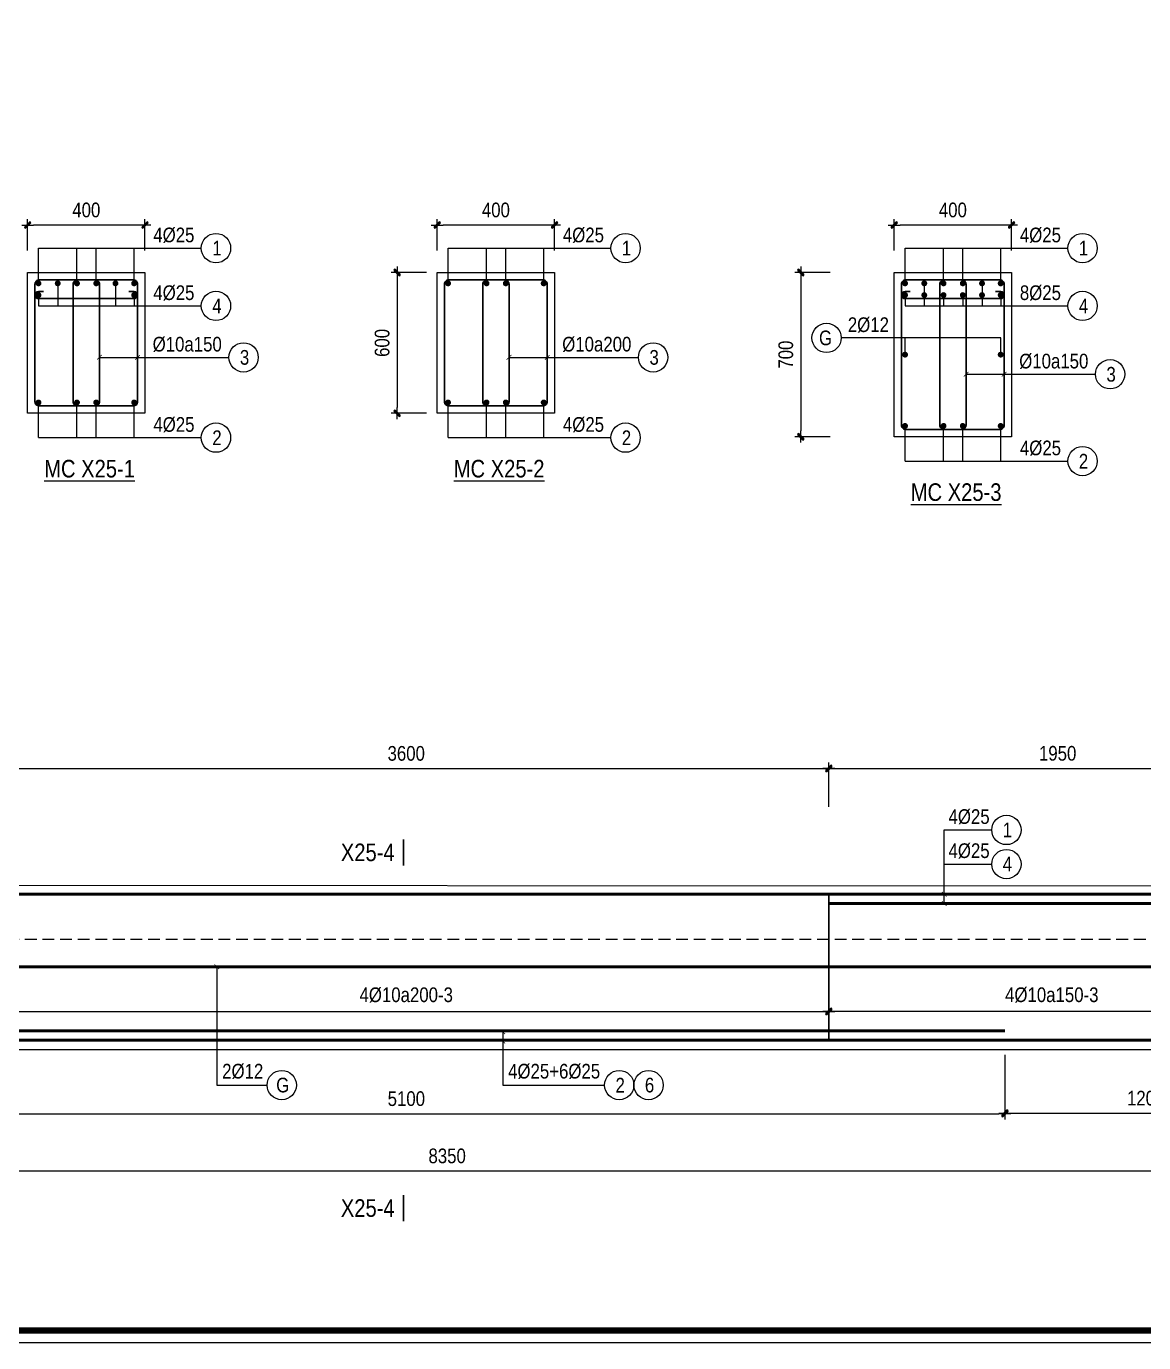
# Model space of a CAD drawing. Header units: millimetres. Extents: x 397144 to 8960116, y 345581 to 674207.
# Drawn here: x 4964431 to 4969192, y 648891 to 654500 of the extents above; entities that cross this region are included whole.
import ezdxf
from ezdxf.enums import TextEntityAlignment as Align

# ---------------------------------------------------------------- set-up
doc = ezdxf.new("R2010")
doc.units = ezdxf.units.MM
doc.header["$PDSIZE"] = -10
doc.linetypes.add('HIDDEN', pattern=[0.375, 0.25, -0.125])
doc.layers.get('0').update_dxf_attribs({"linetype": 'CONTINUOUS'})
doc.layers.get('Defpoints').update_dxf_attribs({"color": 12, "linetype": 'CONTINUOUS'})
for name, color, linetype, lineweight in [('CDAI', 8, 'CONTINUOUS', 30), ('CTHEP', 2, 'CONTINUOUS', 50), ('DBAO', 3, 'CONTINUOUS', 20), ('DGIONG', 4, 'CONTINUOUS', 13), ('KTH', 150, 'CONTINUOUS', 5), ('Net khuat', 8, 'HIDDEN', 13), ('STICK', 1, 'CONTINUOUS', 9), ('TEXT', 7, 'CONTINUOUS', 15)]:
    doc.layers.add(name, color=color, linetype=linetype, lineweight=lineweight)
doc.styles.add('Star-HelCon', font='VHELVCN_0.TTF')
doc.styles.add('TTP-HelCon', font='VHELVCN_0.TTF')
doc.styles.add('VNI-HELVE-CONDENSE', font='VHELVCN_0.TTF')
doc.dimstyles.new('kc-25', dxfattribs={"dimtxt": 62.5, "dimasz": 20, "dimexe": 20, "dimexo": 50, "dimgap": 25, "dimtad": 3, "dimdec": 0, "dimzin": 0, "dimdsep": 46, "dimtxsty": 'VNI-HELVE-CONDENSE', "dimblk": 'DIM', "dimcen": 2.5, "dimclrd": 256, "dimclre": 154, "dimclrt": 7, "dimaunit": 1, "dimadec": 0, "dimazin": 0, "dimtfac": 1, "dimtdec": 0, "dimtix": 1, "dimtmove": 0, "dimatfit": 3, "dimldrblk": 'DOT', "dimfxl": 1, "dimtolj": 1, "dimtzin": 0, "dimarcsym": 0})
doc.dimstyles.new('TTP-25', dxfattribs={"dimscale": 25, "dimtxt": 2.5, "dimasz": 1, "dimexe": 1, "dimexo": 1, "dimgap": 0.09, "dimtad": 0, "dimdec": 4, "dimrnd": 5, "dimzin": 9, "dimdsep": 46, "dimtxsty": 'TTP-HelCon', "dimblk": 'Stick1', "dimcen": 0.09, "dimdle": 1.5, "dimclrd": 256, "dimclre": 256, "dimclrt": 7, "dimadec": 0, "dimazin": 0, "dimtfac": 1, "dimtdec": 4, "dimtmove": 0, "dimatfit": 3, "dimldrblk": '_ArchTick1', "dimfxl": 1, "dimtvp": 1, "dimtolj": 1, "dimtzin": 0, "dimarcsym": 0})

# ---------------------------------------------------------------- blocks, each defined once
blk = doc.blocks.new('CHG_XX_Khung ten')
blk.add_lwpolyline([(15, 579), (826, 579), (826, 15), (15, 15)], close=True)
at = {"color": 4, "linetype": 'Continuous', "const_width": 1}
blk.add_lwpolyline([(17, 577), (824, 577), (824, 17), (17, 17)], close=True, dxfattribs=at)
blk = doc.blocks.new('Stick1')
at = {"layer": 'STICK'}
h = blk.add_hatch(color=256, dxfattribs=at)
edge = h.paths.add_edge_path()
edge.add_line((0.3, 0.5), (-0.5, -0.3))
edge.add_arc((-0.4, -0.4), 0.141, 135, 315)
edge.add_line((-0.3, -0.5), (0.5, 0.3))
edge.add_arc((0.4, 0.4), 0.141, 315, 495)
blk.add_line((1, 0), (-1, 0), dxfattribs=at)
blk.add_lwpolyline([(0.3, 0.5), (-0.5, -0.3, 1), (-0.3, -0.5), (0.5, 0.3, 1), (0.3, 0.5, 1)], format="xyb", dxfattribs=at)
blk = doc.blocks.new('*D825')
at = {"layer": 'Defpoints', "color": 0, "transparency": 16777216}
for p in [(4967850.3, 650376.1), (4969750.3, 650372.2), (4967850.3, 650302.1)]:
    blk.add_point(p, dxfattribs=at)
at = {"layer": 'KTH', "lineweight": -2, "transparency": 16777216}
for p, q in [((4967850.3, 650351.1), (4967850.3, 650277.1)), ((4969750.3, 650347.2), (4969750.3, 650277.1)), ((4969725.3, 650302.1), (4967875.3, 650302.1))]:
    blk.add_line(p, q, dxfattribs=at)
at = {"layer": 'KTH', "lineweight": -2, "transparency": 16777216, "xscale": 25, "yscale": 25, "zscale": 25, "rotation": 180}
blk.add_blockref('Stick1', (4967850.3, 650302.1), dxfattribs=at)
at = {"layer": 'KTH', "lineweight": -2, "transparency": 16777216, "xscale": 25, "yscale": 25, "zscale": 25}
blk.add_blockref('Stick1', (4969750.3, 650302.1), dxfattribs=at)
at = {"layer": 'KTH', "color": 7, "transparency": 16777216, "insert": (4968800.3, 650372.1), "char_height": 62.5, "attachment_point": 5, "style": 'TTP-HelCon'}
blk.add_mtext('\\A1;4Þ10a150-3', dxfattribs=at)
blk = doc.blocks.new('_ArchTick1')
at = {"color": 0, "const_width": 3.81}
blk.add_lwpolyline([(-12.7, -12.7), (12.7, 12.7)], dxfattribs=at)
blk = doc.blocks.new('*D826')
at = {"layer": 'Defpoints', "color": 0, "transparency": 16777216}
for p in [(4969800.3, 651337.8), (4967850.3, 651148.8), (4969800.3, 651148.8)]:
    blk.add_point(p, dxfattribs=at)
at = {"layer": 'KTH', "lineweight": -2, "transparency": 16777216}
for p, q in [((4967850.3, 651173.8), (4967850.3, 651362.8)), ((4969800.3, 651173.8), (4969800.3, 651362.8)), ((4967875.3, 651337.8), (4969775.3, 651337.8))]:
    blk.add_line(p, q, dxfattribs=at)
at = {"layer": 'KTH', "lineweight": -2, "transparency": 16777216, "xscale": 25, "yscale": 25, "zscale": 25, "rotation": 180}
blk.add_blockref('Stick1', (4967850.3, 651337.8), dxfattribs=at)
at = {"layer": 'KTH', "lineweight": -2, "transparency": 16777216, "xscale": 25, "yscale": 25, "zscale": 25}
blk.add_blockref('Stick1', (4969800.3, 651337.8), dxfattribs=at)
at = {"layer": 'KTH', "color": 7, "transparency": 16777216, "insert": (4968825.3, 651401.7), "char_height": 62.5, "attachment_point": 5, "style": 'TTP-HelCon'}
blk.add_mtext('\\A1;1950', dxfattribs=at)
blk = doc.blocks.new('*D815')
at = {"layer": 'Defpoints', "color": 0, "transparency": 16777216}
for p in [(4962048.2, 649820.4), (4970400.3, 649820.4), (4970400.3, 649622.4)]:
    blk.add_point(p, dxfattribs=at)
at = {"layer": 'KTH', "lineweight": -2, "transparency": 16777216}
for p, q in [((4962048.2, 649795.4), (4962048.2, 649597.4)), ((4970400.3, 649795.4), (4970400.3, 649597.4)), ((4962073.2, 649622.4), (4970375.3, 649622.4))]:
    blk.add_line(p, q, dxfattribs=at)
at = {"layer": 'KTH', "lineweight": -2, "transparency": 16777216, "xscale": 25, "yscale": 25, "zscale": 25, "rotation": 180}
blk.add_blockref('Stick1', (4962048.2, 649622.4), dxfattribs=at)
at = {"layer": 'KTH', "lineweight": -2, "transparency": 16777216, "xscale": 25, "yscale": 25, "zscale": 25}
blk.add_blockref('Stick1', (4970400.3, 649622.4), dxfattribs=at)
at = {"layer": 'KTH', "color": 7, "transparency": 16777216, "insert": (4966224.2, 649686.2), "char_height": 62.5, "attachment_point": 5, "style": 'TTP-HelCon'}
blk.add_mtext('\\A1;8350', dxfattribs=at)
blk = doc.blocks.new('DIM')
h = blk.add_hatch(color=1)
h.paths.add_polyline_path([(0.49, 0.29, 1), (0.29, 0.49), (-0.19, 0), (0.19, 0)])
h.paths.add_polyline_path([(0.19, 0), (-0.19, 0), (-0.49, -0.29, 1), (-0.29, -0.49)])
at = {"color": 9}
for p, q in [((-0.19, 0), (-1.5, 0)), ((0.19, 0), (1.5, 0))]:
    blk.add_line(p, q, dxfattribs=at)
at = {"color": 1}
for p, q in [((-0.49, -0.29), (0.29, 0.49)), ((-0.29, -0.49), (0.49, 0.29)), ((-0.19, 0), (0.19, 0))]:
    blk.add_line(p, q, dxfattribs=at)
blk.add_arc((-0.39, -0.39), 0.138, 135, 315, dxfattribs=at)
blk = doc.blocks.new('*D813')
at = {"layer": 'Defpoints', "color": 0, "transparency": 16777216}
for p in [(4963500.3, 650140.6), (4968600.3, 650077.9), (4968600.3, 649866.3)]:
    blk.add_point(p, dxfattribs=at)
at = {"layer": 'KTH', "lineweight": -2, "transparency": 16777216}
for p, q in [((4963500.3, 650115.6), (4963500.3, 649841.3)), ((4968600.3, 650052.9), (4968600.3, 649841.3)), ((4963525.3, 649866.3), (4968575.3, 649866.3))]:
    blk.add_line(p, q, dxfattribs=at)
at = {"layer": 'KTH', "lineweight": -2, "transparency": 16777216, "xscale": 25, "yscale": 25, "zscale": 25, "rotation": 180}
blk.add_blockref('Stick1', (4963500.3, 649866.3), dxfattribs=at)
at = {"layer": 'KTH', "lineweight": -2, "transparency": 16777216, "xscale": 25, "yscale": 25, "zscale": 25}
blk.add_blockref('Stick1', (4968600.3, 649866.3), dxfattribs=at)
at = {"layer": 'KTH', "color": 7, "transparency": 16777216, "insert": (4966050.3, 649930.2), "char_height": 62.5, "attachment_point": 5, "style": 'TTP-HelCon'}
blk.add_mtext('\\A1;5100', dxfattribs=at)
blk = doc.blocks.new('*D814')
at = {"layer": 'Defpoints', "color": 0, "transparency": 16777216}
for p in [(4968600.3, 650142.6), (4969800.3, 650142.6), (4969800.3, 649868.3)]:
    blk.add_point(p, dxfattribs=at)
at = {"layer": 'KTH', "lineweight": -2, "transparency": 16777216}
for p, q in [((4968600.3, 650117.6), (4968600.3, 649843.3)), ((4969800.3, 650117.6), (4969800.3, 649843.3)), ((4968625.3, 649868.3), (4969775.3, 649868.3))]:
    blk.add_line(p, q, dxfattribs=at)
at = {"layer": 'KTH', "lineweight": -2, "transparency": 16777216, "xscale": 25, "yscale": 25, "zscale": 25, "rotation": 180}
blk.add_blockref('Stick1', (4968600.3, 649868.3), dxfattribs=at)
at = {"layer": 'KTH', "lineweight": -2, "transparency": 16777216, "xscale": 25, "yscale": 25, "zscale": 25}
blk.add_blockref('Stick1', (4969800.3, 649868.3), dxfattribs=at)
at = {"layer": 'KTH', "color": 7, "transparency": 16777216, "insert": (4969200.3, 649932.2), "char_height": 62.5, "attachment_point": 5, "style": 'TTP-HelCon'}
blk.add_mtext('\\A1;1200', dxfattribs=at)
blk = doc.blocks.new('*D818')
at = {"layer": 'Defpoints', "color": 0, "transparency": 16777216}
for p in [(4967850.3, 651337.6), (4967850.3, 651173.8), (4964249.3, 651148.6)]:
    blk.add_point(p, dxfattribs=at)
at = {"layer": 'KTH', "lineweight": -2, "transparency": 16777216}
for p, q in [((4964249.3, 651173.6), (4964249.3, 651362.6)), ((4967850.3, 651198.8), (4967850.3, 651362.6)), ((4964274.3, 651337.6), (4967825.3, 651337.6))]:
    blk.add_line(p, q, dxfattribs=at)
at = {"layer": 'KTH', "lineweight": -2, "transparency": 16777216, "xscale": 25, "yscale": 25, "zscale": 25, "rotation": 180}
blk.add_blockref('Stick1', (4964249.3, 651337.6), dxfattribs=at)
at = {"layer": 'KTH', "lineweight": -2, "transparency": 16777216, "xscale": 25, "yscale": 25, "zscale": 25}
blk.add_blockref('Stick1', (4967850.3, 651337.6), dxfattribs=at)
at = {"layer": 'KTH', "color": 7, "transparency": 16777216, "insert": (4966049.8, 651401.4), "char_height": 62.5, "attachment_point": 5, "style": 'TTP-HelCon'}
blk.add_mtext('\\A1;3600', dxfattribs=at)
blk = doc.blocks.new('*D819')
at = {"layer": 'Defpoints', "color": 0, "transparency": 16777216}
for p in [(4964249.3, 650442.1), (4967850.3, 650442.2), (4967850.3, 650302.1)]:
    blk.add_point(p, dxfattribs=at)
at = {"layer": 'KTH', "lineweight": -2, "transparency": 16777216}
for p, q in [((4964249.3, 650417.1), (4964249.3, 650277.1)), ((4967850.3, 650417.2), (4967850.3, 650277.1)), ((4964274.3, 650302.1), (4967825.3, 650302.1))]:
    blk.add_line(p, q, dxfattribs=at)
at = {"layer": 'KTH', "lineweight": -2, "transparency": 16777216, "xscale": 25, "yscale": 25, "zscale": 25, "rotation": 180}
blk.add_blockref('Stick1', (4964249.3, 650302.1), dxfattribs=at)
at = {"layer": 'KTH', "lineweight": -2, "transparency": 16777216, "xscale": 25, "yscale": 25, "zscale": 25}
blk.add_blockref('Stick1', (4967850.3, 650302.1), dxfattribs=at)
at = {"layer": 'KTH', "color": 7, "transparency": 16777216, "insert": (4966049.8, 650372), "char_height": 62.5, "attachment_point": 5, "style": 'TTP-HelCon'}
blk.add_mtext('\\A1;4Þ10a200-3', dxfattribs=at)
blk = doc.blocks.new('MC')
at = {"layer": 'CTHEP', "const_width": 10}
blk.add_lwpolyline([(0, 150), (0, 0)], dxfattribs=at)
at = {"layer": 'TEXT', "style": 'TTP-HelCon'}
blk.add_attdef('A', text='', height=100, dxfattribs=at).set_placement((-50, 25.5), align=Align.RIGHT)
blk = doc.blocks.new('*D1189')
at = {"layer": 'Defpoints', "color": 0, "ltscale": 500, "transparency": 16777216}
for p in [(4964436.8, 653653.1), (4964436.8, 653519.9), (4964936.8, 653519.9)]:
    blk.add_point(p, dxfattribs=at)
at = {"layer": 'KTH', "lineweight": -2, "ltscale": 500, "transparency": 16777216}
for p, q in [((4964436.8, 653544.9), (4964436.8, 653678.1)), ((4964911.8, 653653.1), (4964461.8, 653653.1)), ((4964936.8, 653544.9), (4964936.8, 653678.1))]:
    blk.add_line(p, q, dxfattribs=at)
at = {"layer": 'KTH', "lineweight": -2, "ltscale": 500, "transparency": 16777216, "xscale": 25, "yscale": 25, "zscale": 25, "rotation": 180}
blk.add_blockref('Stick1', (4964436.8, 653653.1), dxfattribs=at)
at = {"layer": 'KTH', "lineweight": -2, "ltscale": 500, "transparency": 16777216, "xscale": 25, "yscale": 25, "zscale": 25}
blk.add_blockref('Stick1', (4964936.8, 653653.1), dxfattribs=at)
at = {"layer": 'KTH', "color": 7, "ltscale": 500, "transparency": 16777216, "insert": (4964686.8, 653717), "char_height": 62.5, "attachment_point": 5, "style": 'TTP-HelCon'}
blk.add_mtext('\\A1;400', dxfattribs=at)
blk = doc.blocks.new('*D1191')
at = {"layer": 'Defpoints', "color": 0, "ltscale": 500, "transparency": 16777216}
for p in [(4966181.8, 653653.1), (4966181.8, 653519.9), (4966681.8, 653519.9)]:
    blk.add_point(p, dxfattribs=at)
at = {"layer": 'KTH', "lineweight": -2, "ltscale": 500, "transparency": 16777216}
for p, q in [((4966181.8, 653544.9), (4966181.8, 653678.1)), ((4966656.8, 653653.1), (4966206.8, 653653.1)), ((4966681.8, 653544.9), (4966681.8, 653678.1))]:
    blk.add_line(p, q, dxfattribs=at)
at = {"layer": 'KTH', "lineweight": -2, "ltscale": 500, "transparency": 16777216, "xscale": 25, "yscale": 25, "zscale": 25, "rotation": 180}
blk.add_blockref('Stick1', (4966181.8, 653653.1), dxfattribs=at)
at = {"layer": 'KTH', "lineweight": -2, "ltscale": 500, "transparency": 16777216, "xscale": 25, "yscale": 25, "zscale": 25}
blk.add_blockref('Stick1', (4966681.8, 653653.1), dxfattribs=at)
at = {"layer": 'KTH', "color": 7, "ltscale": 500, "transparency": 16777216, "insert": (4966431.8, 653717), "char_height": 62.5, "attachment_point": 5, "style": 'TTP-HelCon'}
blk.add_mtext('\\A1;400', dxfattribs=at)
blk = doc.blocks.new('*D1192')
at = {"layer": 'Defpoints', "color": 0, "ltscale": 500, "transparency": 16777216}
for p in [(4966160.9, 653450.9), (4966011.1, 652850.9), (4966160.9, 652850.9)]:
    blk.add_point(p, dxfattribs=at)
at = {"layer": 'KTH', "lineweight": -2, "ltscale": 500, "transparency": 16777216}
for p, q in [((4966135.9, 653450.9), (4965986.1, 653450.9)), ((4966011.1, 653425.9), (4966011.1, 652875.9)), ((4966135.9, 652850.9), (4965986.1, 652850.9))]:
    blk.add_line(p, q, dxfattribs=at)
at = {"layer": 'KTH', "lineweight": -2, "ltscale": 500, "transparency": 16777216, "xscale": 25, "yscale": 25, "zscale": 25}
for p, rotation in [((4966011.1, 653450.9), 90), ((4966011.1, 652850.9), 270)]:
    blk.add_blockref('Stick1', p, dxfattribs=dict(at, rotation=rotation))
at = {"layer": 'KTH', "color": 7, "ltscale": 500, "transparency": 16777216, "insert": (4965947.3, 653150.9), "char_height": 62.5, "attachment_point": 5, "rotation": 90, "style": 'TTP-HelCon'}
blk.add_mtext('\\A1;600', dxfattribs=at)
blk = doc.blocks.new('*D1193')
at = {"layer": 'Defpoints', "color": 0, "ltscale": 500, "transparency": 16777216}
for p in [(4968128.8, 653653.1), (4968128.8, 653519.9), (4968628.8, 653519.9)]:
    blk.add_point(p, dxfattribs=at)
at = {"layer": 'KTH', "lineweight": -2, "ltscale": 500, "transparency": 16777216}
for p, q in [((4968128.8, 653544.9), (4968128.8, 653678.1)), ((4968603.8, 653653.1), (4968153.8, 653653.1)), ((4968628.8, 653544.9), (4968628.8, 653678.1))]:
    blk.add_line(p, q, dxfattribs=at)
at = {"layer": 'KTH', "lineweight": -2, "ltscale": 500, "transparency": 16777216, "xscale": 25, "yscale": 25, "zscale": 25, "rotation": 180}
blk.add_blockref('Stick1', (4968128.8, 653653.1), dxfattribs=at)
at = {"layer": 'KTH', "lineweight": -2, "ltscale": 500, "transparency": 16777216, "xscale": 25, "yscale": 25, "zscale": 25}
blk.add_blockref('Stick1', (4968628.8, 653653.1), dxfattribs=at)
at = {"layer": 'KTH', "color": 7, "ltscale": 500, "transparency": 16777216, "insert": (4968378.8, 653717), "char_height": 62.5, "attachment_point": 5, "style": 'TTP-HelCon'}
blk.add_mtext('\\A1;400', dxfattribs=at)
blk = doc.blocks.new('*D1194')
at = {"layer": 'Defpoints', "color": 0, "ltscale": 500, "transparency": 16777216}
for p in [(4967880.9, 653450.9), (4967731, 652750.9), (4967880.9, 652750.9)]:
    blk.add_point(p, dxfattribs=at)
at = {"layer": 'KTH', "lineweight": -2, "ltscale": 500, "transparency": 16777216}
for p, q in [((4967855.9, 653450.9), (4967706, 653450.9)), ((4967731, 653425.9), (4967731, 652775.9)), ((4967855.9, 652750.9), (4967706, 652750.9))]:
    blk.add_line(p, q, dxfattribs=at)
at = {"layer": 'KTH', "lineweight": -2, "ltscale": 500, "transparency": 16777216, "xscale": 25, "yscale": 25, "zscale": 25}
for p, rotation in [((4967731, 653450.9), 90), ((4967731, 652750.9), 270)]:
    blk.add_blockref('Stick1', p, dxfattribs=dict(at, rotation=rotation))
at = {"layer": 'KTH', "color": 7, "ltscale": 500, "transparency": 16777216, "insert": (4967667.2, 653100.9), "char_height": 62.5, "attachment_point": 5, "rotation": 90, "style": 'TTP-HelCon'}
blk.add_mtext('\\A1;700', dxfattribs=at)

msp = doc.modelspace()

# ---------------------------------------------------------------- block references
at = {"layer": 'KTH', "ltscale": 0.8, "xscale": 25.92478421702978, "yscale": 25.92478421702978, "zscale": 25.92478421702978}
msp.add_blockref('CHG_XX_Khung ten', (4953653.34321, 648501.85593), dxfattribs=at)

# ---------------------------------------------------------------- next in the draw order: linework, layer by layer
at = {"layer": 'CDAI', "ltscale": 52.5}
msp.add_line((4967850.26965, 650805.21327), (4967850.26965, 650179.46457), dxfattribs=at)
at = {"layer": 'CDAI'}
for points in [[(4964486.79395, 653419.64043), (4964886.79395, 653419.64043, -0.4142135624), (4964905.54395, 653400.89043), (4964905.54395, 652900.89043, -0.4142135624), (4964886.79395, 652882.14043), (4964486.79395, 652882.14043, -0.4142135624), (4964468.04395, 652900.89043), (4964468.04395, 653400.89043, -0.4142135624)], [(4964649.54395, 653419.64043), (4964724.04395, 653419.64043, -0.4142135624), (4964742.79395, 653400.89043), (4964742.79395, 652900.89043, -0.4142135624), (4964724.04395, 652882.14043), (4964649.54395, 652882.14043, -0.4142135624), (4964630.79395, 652900.89043), (4964630.79395, 653400.89043, -0.4142135624)], [(4966231.76563, 653419.64043), (4966631.76563, 653419.64043, -0.4142135624), (4966650.51563, 653400.89043), (4966650.51563, 652900.89043, -0.4142135624), (4966631.76563, 652882.14043), (4966231.76563, 652882.14043, -0.4142135624), (4966213.01563, 652900.89043), (4966213.01563, 653400.89043, -0.4142135624)], [(4966394.51563, 653419.64043), (4966469.01563, 653419.64043, -0.4142135624), (4966487.76563, 653400.89043), (4966487.76563, 652900.89043, -0.4142135624), (4966469.01563, 652882.14043), (4966394.51563, 652882.14043, -0.4142135624), (4966375.76563, 652900.89043), (4966375.76563, 653400.89043, -0.4142135624)], [(4968178.82652, 653419.64043), (4968578.82652, 653419.64043, -0.4142135624), (4968597.57652, 653400.89043), (4968597.57652, 652800.89043, -0.4142135624), (4968578.82652, 652782.14043), (4968178.82652, 652782.14043, -0.4142135624), (4968160.07652, 652800.89043), (4968160.07652, 653400.89043, -0.4142135624)], [(4968341.57652, 653419.64043), (4968416.07652, 653419.64043, -0.4142135624), (4968434.82652, 653400.89043), (4968434.82652, 652800.89043, -0.4142135624), (4968416.07652, 652782.14043), (4968341.57652, 652782.14043, -0.4142135624), (4968322.82652, 652800.89043), (4968322.82652, 653400.89043, -0.4142135624)]]:
    msp.add_lwpolyline(points, format="xyb", close=True, dxfattribs=at)
for points in [[(4964504.96394, 653369.64043), (4964483.04395, 653369.64043, 0.4142135624), (4964468.04395, 653354.64043), (4964468.04395, 653354.64043, 0.4142135624), (4964483.04395, 653339.64043), (4964890.54395, 653339.64043, 0.4142135624), (4964905.54395, 653354.64043), (4964905.54395, 653354.64043, 0.4142135624), (4964890.54395, 653369.64043), (4964868.62396, 653369.64043)], [(4968196.99651, 653369.64043), (4968175.07652, 653369.64043, 0.4142135624), (4968160.07652, 653354.64043), (4968160.07652, 653354.64043, 0.4142135624), (4968175.07652, 653339.64043), (4968582.57652, 653339.64043, 0.4142135624), (4968597.57652, 653354.64043), (4968597.57652, 653354.64043, 0.4142135624), (4968582.57652, 653369.64043), (4968560.65652, 653369.64043)]]:
    msp.add_lwpolyline(points, format="xyb", dxfattribs=at)
at = {"layer": 'CTHEP'}
for p, q in [((4967850.26965, 650762.60973), (4970343.81557, 650762.61791)), ((4961935.04127, 650492.58257), (4970215.95008, 650492.54046)), ((4963500.29422, 650219.54868), (4968600.26699, 650219.49482))]:
    msp.add_line(p, q, dxfattribs=at)
at = {"layer": 'CTHEP', "const_width": 12.5}
for points in [[(4964476.79395, 653404.64043, 1), (4964489.29395, 653404.64043, 1)], [(4964558.79395, 653404.64043, 1), (4964571.29395, 653404.64043, 1)], [(4964640.79395, 653404.64043, 1), (4964653.29395, 653404.64043, 1)], [(4964722.79395, 653404.64043, 1), (4964735.29395, 653404.64043, 1)], [(4964804.79395, 653404.64043, 1), (4964817.29395, 653404.64043, 1)], [(4964884.29395, 653404.64043, 1), (4964896.79395, 653404.64043, 1)], [(4966221.76563, 653404.64043, 1), (4966234.26563, 653404.64043, 1)], [(4966385.76563, 653404.64043, 1), (4966398.26563, 653404.64043, 1)], [(4966467.76563, 653404.64043, 1), (4966480.26563, 653404.64043, 1)], [(4966629.26563, 653404.64043, 1), (4966641.76563, 653404.64043, 1)], [(4968168.82652, 653404.64043, 1), (4968181.32652, 653404.64043, 1)], [(4968250.82652, 653404.64043, 1), (4968263.32652, 653404.64043, 1)], [(4968332.82652, 653404.64043, 1), (4968345.32652, 653404.64043, 1)], [(4968414.82652, 653404.64043, 1), (4968427.32652, 653404.64043, 1)], [(4968496.82652, 653404.64043, 1), (4968509.32652, 653404.64043, 1)], [(4968576.32652, 653404.64043, 1), (4968588.82652, 653404.64043, 1)], [(4964476.79395, 653354.64043, 1), (4964489.29395, 653354.64043, 1)], [(4964884.29395, 653354.64043, 1), (4964896.79395, 653354.64043, 1)], [(4968168.82652, 653354.64043, 1), (4968181.32652, 653354.64043, 1)], [(4968250.82652, 653354.64043, 1), (4968263.32652, 653354.64043, 1)], [(4968332.82652, 653354.64043, 1), (4968345.32652, 653354.64043, 1)], [(4968414.82652, 653354.64043, 1), (4968427.32652, 653354.64043, 1)], [(4968496.82652, 653354.64043, 1), (4968509.32652, 653354.64043, 1)], [(4968576.32652, 653354.64043, 1), (4968588.82652, 653354.64043, 1)], [(4968181.32652, 653100.89043, -1), (4968168.82652, 653100.89043, -1)], [(4968576.32652, 653100.89043, 1), (4968588.82652, 653100.89043, 1)], [(4964476.79395, 652897.14043, 1), (4964489.29395, 652897.14043, 1)], [(4964640.79395, 652897.14043, 1), (4964653.29395, 652897.14043, 1)], [(4964722.79395, 652897.14043, 1), (4964735.29395, 652897.14043, 1)], [(4964884.29395, 652897.14043, 1), (4964896.79395, 652897.14043, 1)], [(4966221.76563, 652897.14043, 1), (4966234.26563, 652897.14043, 1)], [(4966385.76563, 652897.14043, 1), (4966398.26563, 652897.14043, 1)], [(4966467.76563, 652897.14043, 1), (4966480.26563, 652897.14043, 1)], [(4966629.26563, 652897.14043, 1), (4966641.76563, 652897.14043, 1)], [(4968168.82652, 652797.14043, 1), (4968181.32652, 652797.14043, 1)], [(4968332.82652, 652797.14043, 1), (4968345.32652, 652797.14043, 1)], [(4968414.82652, 652797.14043, 1), (4968427.32652, 652797.14043, 1)], [(4968576.32652, 652797.14043, 1), (4968588.82652, 652797.14043, 1)]]:
    msp.add_lwpolyline(points, format="xyb", close=True, dxfattribs=at)
at = {"layer": 'CTHEP'}
for points in [[(4970370.29615, 650801.44313), (4954930.29184, 650801.49375), (4954930.29184, 650275.0005)], [(4955007.3198, 650718.48374), (4955007.3198, 650279.49342), (4961699.66115, 650279.47141), (4962300.29422, 650179.46944), (4970300.29615, 650179.44313), (4970300.29615, 650640.6003)]]:
    msp.add_lwpolyline(points, dxfattribs=at)
at = {"layer": 'DBAO', "flags": 128}
for points in [[(4964436.79395, 653450.89043), (4964936.79395, 653450.89043)], [(4964936.79395, 653450.89043), (4964936.79395, 652850.89043), (4964436.79395, 652850.89043), (4964436.79395, 653450.89043)], [(4966181.76563, 653450.89043), (4966681.76563, 653450.89043)], [(4966681.76563, 653450.89043), (4966681.76563, 652850.89043), (4966181.76563, 652850.89043), (4966181.76563, 653450.89043)], [(4968128.82652, 653450.89043), (4968628.82652, 653450.89043)], [(4968628.82652, 653450.89043), (4968628.82652, 652750.89043), (4968128.82652, 652750.89043), (4968128.82652, 653450.89043)]]:
    msp.add_lwpolyline(points, dxfattribs=at)
at = {"layer": 'DBAO'}
for points in [[(4962048.19908, 650840.31806), (4970400.29616, 650836.84619), (4970400.29616, 650240.44313), (4970400.29616, 650240.44313), (4970400.29616, 649820.44313)], [(4962300.29422, 649820.21327), (4962300.29422, 650140.21327), (4969800.26863, 650140.44696), (4969800.26536, 649820.4462)]]:
    msp.add_lwpolyline(points, dxfattribs=at)
at = {"layer": 'DGIONG'}
for p, q in [((4964483.04395, 653404.64043), (4964483.04395, 653554.64043)), ((4964483.04395, 653554.64043), (4965176.79395, 653554.64043)), ((4964647.04395, 653404.64043), (4964647.04395, 653554.64043)), ((4964729.04395, 653404.64043), (4964729.04395, 653554.64043)), ((4964890.54395, 653404.64043), (4964890.54395, 653554.64043)), ((4966228.01563, 653404.64043), (4966228.01563, 653554.64043)), ((4966228.01563, 653554.64043), (4966921.76563, 653554.64043)), ((4966392.01563, 653404.64043), (4966392.01563, 653554.64043)), ((4966474.01563, 653404.64043), (4966474.01563, 653554.64043)), ((4966635.51563, 653404.64043), (4966635.51563, 653554.64043)), ((4968175.07652, 653404.64043), (4968175.07652, 653554.64043)), ((4968175.07652, 653554.64043), (4968868.82652, 653554.64043)), ((4968339.07652, 653404.64043), (4968339.07652, 653554.64043)), ((4968421.07652, 653404.64043), (4968421.07652, 653554.64043)), ((4968582.57652, 653404.64043), (4968582.57652, 653554.64043)), ((4964565.04395, 653404.64043), (4964565.04395, 653308.59593)), ((4964811.04395, 653404.64043), (4964811.04395, 653308.59593)), ((4968257.07652, 653404.64043), (4968257.07652, 653308.59593)), ((4968503.07652, 653404.64043), (4968503.07652, 653308.59593)), ((4964483.04395, 653354.64043), (4964483.04395, 653308.59593)), ((4964483.04395, 653308.59593), (4965176.79395, 653308.59593)), ((4964890.54395, 653354.64043), (4964890.54395, 653308.59593)), ((4968175.07652, 653354.64043), (4968175.07652, 653308.59593)), ((4968175.07652, 653308.59593), (4968868.82652, 653308.59593)), ((4968339.07652, 653354.64043), (4968339.07652, 653308.59593)), ((4968421.07652, 653354.64043), (4968421.07652, 653308.59593)), ((4968582.57652, 653354.64043), (4968582.57652, 653308.59593)), ((4968582.57652, 653172.27221), (4967903.029, 653172.27221)), ((4968175.07652, 653100.89043), (4968175.07652, 653172.27221)), ((4968582.57652, 653100.89043), (4968582.57652, 653172.27221)), ((4964483.04395, 652747.14043), (4964483.04395, 652897.14043)), ((4964647.04395, 652747.14043), (4964647.04395, 652897.14043)), ((4964729.04395, 652747.14043), (4964729.04395, 652897.14043)), ((4964890.54395, 652747.14043), (4964890.54395, 652897.14043)), ((4966228.01563, 652747.14043), (4966228.01563, 652897.14043)), ((4966392.01563, 652747.14043), (4966392.01563, 652897.14043)), ((4966474.01563, 652747.14043), (4966474.01563, 652897.14043)), ((4966635.51563, 652747.14043), (4966635.51563, 652897.14043)), ((4968175.07652, 652647.14043), (4968175.07652, 652797.14043)), ((4968339.07652, 652647.14043), (4968339.07652, 652797.14043)), ((4968421.07652, 652647.14043), (4968421.07652, 652797.14043)), ((4968582.57652, 652647.14043), (4968582.57652, 652797.14043)), ((4964483.04395, 652747.14043), (4965176.79395, 652747.14043)), ((4966228.01563, 652747.14043), (4966921.76563, 652747.14043)), ((4968175.07652, 652647.14043), (4968868.82652, 652647.14043))]:
    msp.add_line(p, q, dxfattribs=at)
for centre in [(4965239.29395, 653554.64043), (4966984.26563, 653554.64043), (4968931.32652, 653554.64043), (4965239.29395, 653308.59593), (4968931.32652, 653308.59593), (4967840.529, 653172.27221), (4965356.88186, 653089.2752), (4967101.85353, 653089.2752), (4969048.91442, 653017.1794), (4965239.29395, 652747.14043), (4966984.26563, 652747.14043), (4968931.32652, 652647.14043), (4968606.82866, 651075.39886), (4968606.82866, 650930.09986), (4965519.4868, 649988.5088), (4966957.37203, 649988.45157), (4967082.37203, 649988.45157)]:
    msp.add_circle(centre, 62.5, dxfattribs=at)
at = {"layer": 'Net khuat', "ltscale": 200}
msp.add_lwpolyline([(4955500.29423, 650240.38696), (4955500.29423, 650610.49155), (4970100.29616, 650610.44313), (4970100.29616, 650240.44313), (4970100.29616, 650240.44313), (4970400.29616, 650240.44313)], dxfattribs=at)

# ---------------------------------------------------------------- next in the draw order: block references
at = {"xscale": 0.75, "yscale": 0.75, "zscale": 0.75}
for p in [(4966037.99392, 650923.47433), (4966037.99392, 649407.81706)]:
    msp.add_blockref('MC', p, dxfattribs=at).add_auto_attribs({'A': 'X25-4'})

# ---------------------------------------------------------------- next in the draw order: texts
at = {"layer": 'TEXT', "style": 'TTP-HelCon'}
for s, p in [('4Þ25', (4964972.25228, 653579.64043)), ('4Þ25', (4966717.22396, 653579.64043)), ('4Þ25', (4968664.28485, 653579.64043)), ('4Þ25', (4964972.25228, 653333.59593)), ('8Þ25', (4968664.28485, 653333.59593)), ('2Þ12', (4967931.32067, 653197.27221)), ('Þ10a150', (4964969.47816, 653114.2752)), ('Þ10a200', (4966714.44984, 653114.2752)), ('Þ10a150', (4968661.51073, 653042.1794)), ('4Þ25', (4964972.51762, 652772.14043)), ('4Þ25', (4966717.4893, 652772.14043)), ('4Þ25', (4968664.55019, 652672.14043)), ('4Þ25', (4968360.31861, 651101.25181)), ('4Þ25', (4968360.31861, 650955.95281)), ('2Þ12', (4965265.67893, 650016.40586, 0)), ('4Þ25+6Þ25', (4966483.93081, 650016.34862))]:
    msp.add_text(s, height=62.5, dxfattribs=at).set_placement(p)
at = {"layer": 'TEXT', "style": 'Star-HelCon'}
for s, p in [('1', (4965243.46062, 653554.64043)), ('1', (4966988.43229, 653554.64043)), ('1', (4968935.49318, 653554.64043)), ('4', (4965243.46062, 653308.59593)), ('4', (4968935.49318, 653308.59593)), ('G', (4967836.36233, 653172.27221)), ('3', (4965361.04852, 653089.2752)), ('3', (4967106.0202, 653089.2752)), ('3', (4969053.08109, 653017.1794)), ('2', (4965243.46062, 652747.14043)), ('2', (4966988.43229, 652747.14043)), ('2', (4968935.49318, 652647.14043)), ('1', (4968610.99532, 651075.39886)), ('4', (4968610.99532, 650930.09986)), ('G', (4965523.65347, 649988.5088)), ('2', (4966961.5387, 649988.45157)), ('6', (4967086.5387, 649988.45157))]:
    msp.add_text(s, height=62.5, dxfattribs=at).set_placement(p, align=Align.MIDDLE)
at = {"layer": 'TEXT', "style": 'TTP-HelCon'}
for s, p in [('%%UMC X25-1', (4964700.67023, 652577.59689)), ('%%UMC X25-2', (4966445.64191, 652577.59689)), ('%%UMC X25-3', (4968392.7028, 652477.59689))]:
    msp.add_text(s, height=75, dxfattribs=at).set_placement(p, align=Align.CENTER)

# ---------------------------------------------------------------- next in the draw order: dimensions: what is measured, and where the dimension line sits
at = {"layer": 'KTH', "ltscale": 500}
for base, p1, p2, picture, middle in [((4964436.79395, 653653.14043), (4964936.79395, 653519.90237), (4964436.79395, 653519.90237), '*D1189', (4964686.79395, 653716.97376)), ((4966181.76563, 653653.14043), (4966681.76563, 653519.90237), (4966181.76563, 653519.90237), '*D1191', (4966431.76563, 653716.97376)), ((4968128.82652, 653653.14043), (4968628.82652, 653519.90237), (4968128.82652, 653519.90237), '*D1193', (4968378.82652, 653716.97376))]:
    dim = msp.add_linear_dim(base=base, p1=p1, p2=p2, text='400', dimstyle='TTP-25', override={"dimtxsty": 'TTP-HelCon'}, dxfattribs=at)
    dim.commit()
    dim.dimension.update_dxf_attribs({"geometry": picture, "text_midpoint": middle})
for base, p1, p2, picture, middle in [((4966011.08725, 652850.89043), (4966160.92006, 653450.89043), (4966160.92006, 652850.89043), '*D1192', (4965947.25391, 653150.89043)), ((4967731.03209, 652750.89043), (4967880.8649, 653450.89043), (4967880.8649, 652750.89043), '*D1194', (4967667.19875, 653100.89043))]:
    dim = msp.add_linear_dim(base=base, p1=p1, p2=p2, angle=90, dimstyle='TTP-25', override={"dimtxsty": 'TTP-HelCon'}, dxfattribs=at)
    dim.commit()
    dim.dimension.update_dxf_attribs({"geometry": picture, "text_midpoint": middle})
at = {"layer": 'KTH'}
for base, p1, p2, picture, middle in [((4967850.26965, 651337.60761), (4964249.29422, 651148.60761), (4967850.26965, 651173.8413), '*D818', (4966049.78194, 651401.44094)), ((4968600.26699, 649866.33264), (4963500.29422, 650140.55049), (4968600.26699, 650077.8836), '*D813', (4966050.28061, 649930.16597)), ((4969800.26699, 649868.33765), (4968600.26699, 650142.56985), (4969800.26699, 650142.5555), '*D814', (4969200.26699, 649932.17099)), ((4970400.29616, 649622.40909), (4962048.19908, 649820.38696), (4970400.29616, 649820.44313), '*D815', (4966224.24762, 649686.24242))]:
    dim = msp.add_linear_dim(base=base, p1=p1, p2=p2, dimstyle='TTP-25', override={"dimtmove": 1}, dxfattribs=at)
    dim.commit()
    dim.dimension.update_dxf_attribs({"geometry": picture, "text_midpoint": middle})
dim = msp.add_linear_dim(base=(4969800.26965, 651337.8413), p1=(4967850.26965, 651148.8413), p2=(4969800.26965, 651148.8413), angle=180, dimstyle='TTP-25', override={"dimtmove": 1}, dxfattribs=at)
dim.commit()
dim.dimension.update_dxf_attribs({"geometry": '*D826', "text_midpoint": (4968825.26965, 651401.67464)})
dim = msp.add_linear_dim(base=(4967850.26965, 650302.08202), p1=(4964249.29422, 650442.0952), p2=(4967850.26965, 650442.15884), text='4Þ10a200-3', dimstyle='TTP-25', override={"dimtmove": 1}, dxfattribs=at)
dim.commit()
dim.dimension.update_dxf_attribs({"geometry": '*D819', "text_midpoint": (4966049.78194, 650371.99869)})
dim = msp.add_linear_dim(base=(4967850.26965, 650302.14202), p1=(4969750.26965, 650372.15521), p2=(4967850.26965, 650376.14203), angle=180, text='4Þ10a150-3', dimstyle='TTP-25', override={"dimtmove": 1}, dxfattribs=at)
dim.commit()
dim.dimension.update_dxf_attribs({"geometry": '*D825', "text_midpoint": (4968800.26965, 650372.05869)})

# ---------------------------------------------------------------- next in the draw order: leaders
at = {"layer": 'DGIONG'}
for points in [[(4964742.79395, 653089.2752), (4965123.75597, 653089.2752)], [(4964905.54395, 653089.2752), (4965294.38186, 653089.2752)], [(4966487.76563, 653089.2752), (4966868.72765, 653089.2752)], [(4966650.51563, 653089.2752), (4967039.35353, 653089.2752)], [(4968434.82652, 653017.1794), (4968815.78853, 653017.1794)], [(4968597.57652, 653017.1794), (4968986.41442, 653017.1794)], [(4968341.80684, 650801.59075), (4968341.80657, 651075.39886), (4968544.32866, 651075.39886)], [(4968341.80648, 650761.59075), (4968341.80622, 650930.09986), (4968544.3283, 650930.09986)], [(4965242.66876, 650492.55337), (4965242.6669, 649988.5088), (4965456.9868, 649988.5088)], [(4966460.91904, 650215.52517), (4966460.91877, 649988.45157), (4966894.87203, 649988.45157)], [(4966460.91904, 650175.49583), (4966460.91877, 649988.45157), (4966894.87203, 649988.45157)]]:
    msp.add_leader(points, dimstyle='kc-25', override={"dimtad": 0, "dimldrblk": 'ArchTick', "dimfxl": 100, "dimarcsym": 1}, dxfattribs=at)

doc.saveas('drawing.dxf')
